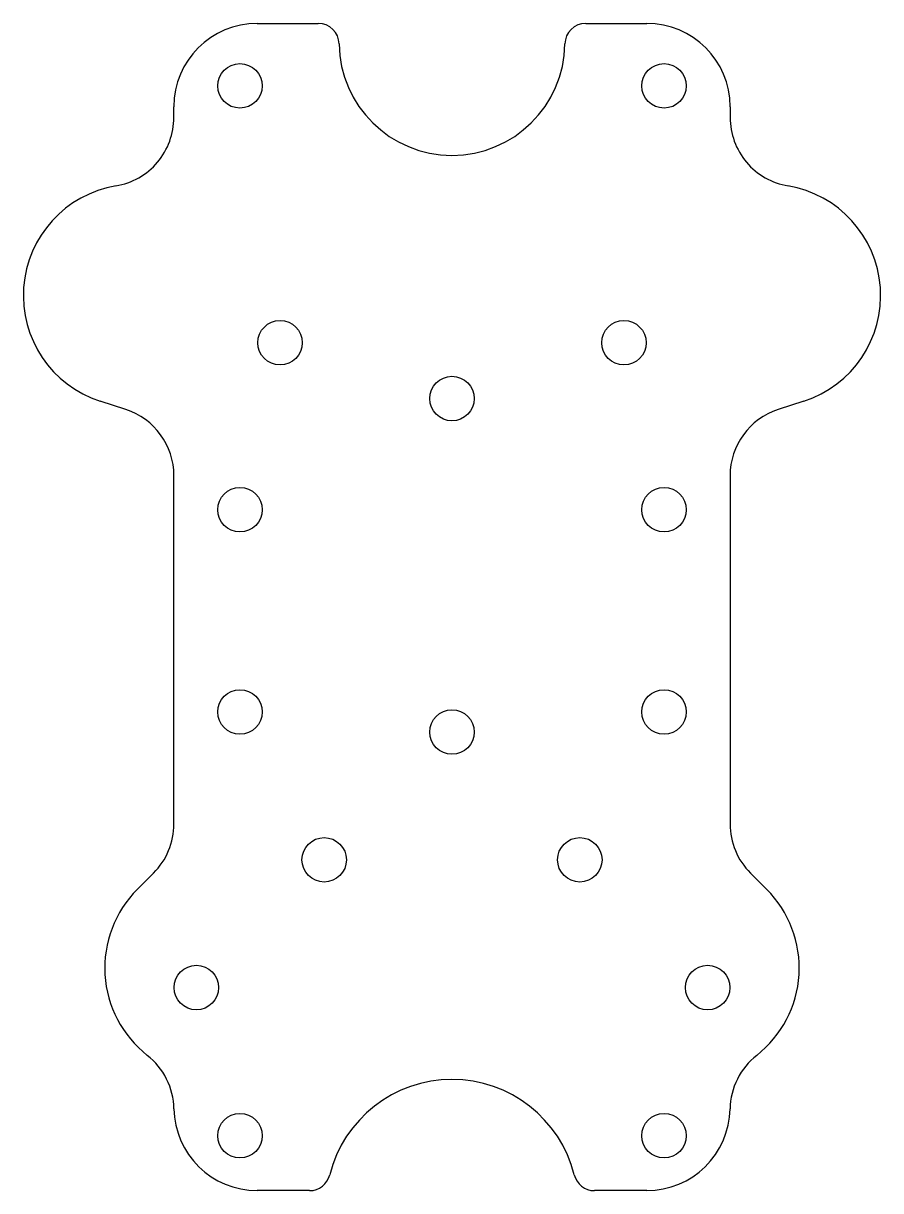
# Model space of a CAD drawing. Header units: millimetres. Extents: x -30.8 to 30.8, y -45 to 39.
import ezdxf

# ---------------------------------------------------------------- set-up
doc = ezdxf.new("R2010")
doc.units = ezdxf.units.MM
doc.layers.add('CUT', color=1, linetype='Continuous')

msp = doc.modelspace()

# ---------------------------------------------------------------- linework, layer by layer
at = {"layer": 'CUT'}
for p, q in [((-14, 39), (-9.618, 39)), ((9.618, 39), (14, 39)), ((-20, 32.233), (-20, 33)), ((20, 33), (20, 32.233)), ((-23.455, 11.209), (-25.297, 11.808)), ((25.297, 11.808), (23.455, 11.209)), ((-20, -18.615), (-20, 6.454)), ((20, 6.454), (20, -18.615)), ((-22.627, -23.314), (-21.464, -22.151)), ((21.464, -22.151), (22.627, -23.314)), ((-10.247, -45), (-14, -45)), ((14, -45), (10.247, -45))]:
    msp.add_line(p, q, dxfattribs=at)
for centre in [(-15.25, 34.5), (15.25, 34.5), (-12.364, 16.017), (12.364, 16.017), (0, 12), (-15.25, 4), (15.25, 4), (-15.25, -10.55), (15.25, -10.55), (0, -12), (-9.192, -21.192), (9.192, -21.192), (-18.385, -30.385), (18.385, -30.385), (-15.25, -41.05), (15.25, -41.05)]:
    msp.add_circle(centre, 1.6, dxfattribs=at)
for centre, radius, start, end in [((-14, 33), 6, 90, 180), ((-9.618, 37.5), 1.5, 0.70544, 90), ((9.618, 37.5), 1.5, 90, 179.29456), ((14, 33), 6, 0, 90), ((0, 37.618), 8.118, 180.70544, 359.29456), ((-22.825, 19.416), 8, 99.62973, 252), ((22.825, 19.416), 8, -72, 80.37027), ((-25, 6.454), 5, 360, 432), ((25, 6.454), 5, 108, 180), ((-25, -18.615), 5, -45, 0), ((25, -18.615), 5, 180, 225), ((-16.971, -28.971), 8, 135, 231.86511), ((16.971, -28.971), 8, -51.86511, 45), ((0, -46.062), 9.062, 14.04026, 165.95974), ((-14, -39), 6, 181.02009, 270), ((14, -39), 6, 270, 358.97991), ((-10.247, -43.5), 1.5, -90, -14.04026), ((10.247, -43.5), 1.5, 194.04026, 270)]:
    msp.add_arc(centre, radius, start, end, dxfattribs=at)
for points, knots in [([(-24.164, 27.304), (-23.021, 27.493), (-21.936, 28.106), (-21.18, 29.007), (-20.418, 29.903), (-19.996, 31.075), (-20, 32.233)], [0, 0, 0, 0, 0.499998, 0.499998, 0.499998, 1, 1, 1, 1]), ([(20, 32.233), (19.996, 31.075), (20.418, 29.903), (21.18, 29.007), (21.936, 28.106), (23.021, 27.493), (24.164, 27.304)], [0, 0, 0, 0, 0.499998, 0.499998, 0.499998, 1, 1, 1, 1]), ([(-19.999, -39.107), (-20.011, -38.373), (-20.19, -37.634), (-20.521, -36.969), (-20.851, -36.304), (-21.333, -35.715), (-21.911, -35.263)], [0, 0, 0, 0, 0.5, 0.5, 0.5, 1, 1, 1, 1]), ([(21.911, -35.263), (21.333, -35.715), (20.851, -36.304), (20.521, -36.969), (20.19, -37.634), (20.011, -38.373), (19.999, -39.107)], [0, 0, 0, 0, 0.5, 0.5, 0.5, 1, 1, 1, 1])]:
    msp.add_open_spline(points, degree=3, knots=knots, dxfattribs=at)

doc.saveas('drawing.dxf')
